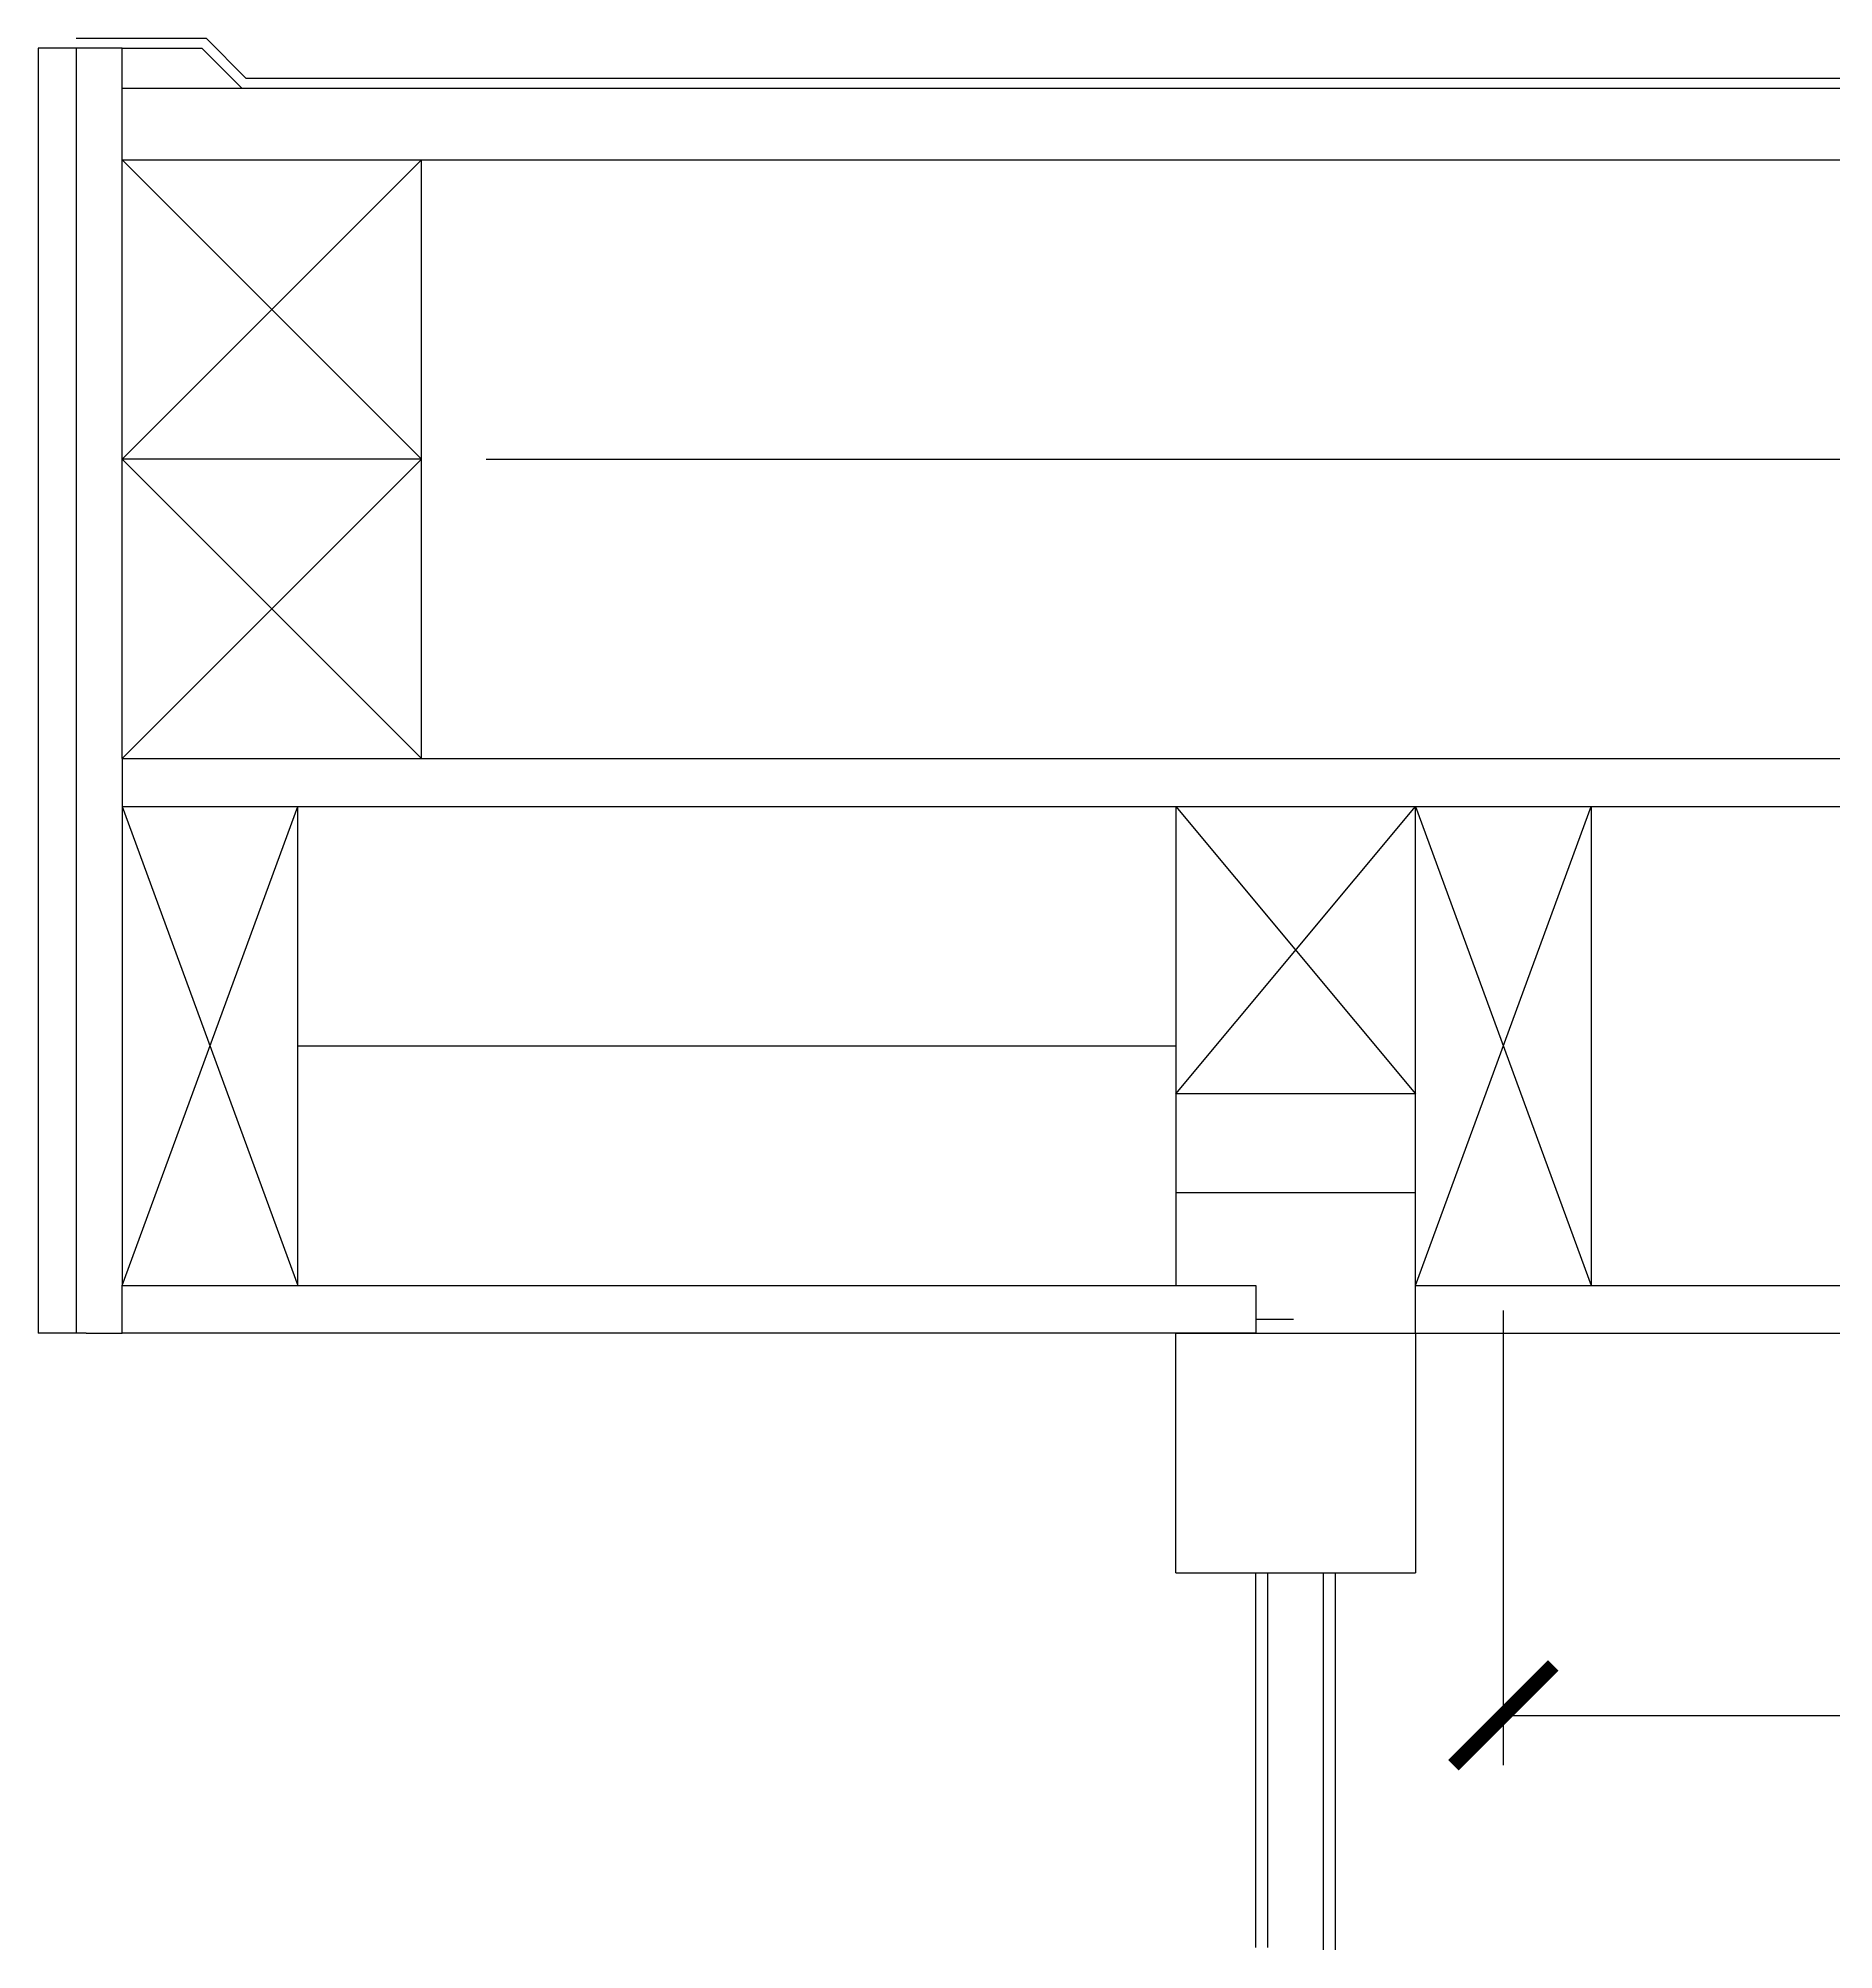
# Model space of a CAD drawing. Header units: millimetres. Extents: x -11841 to 102317, y -68819 to 40378.
# Drawn here: x 53150 to 54049, y -327 to 631 of the extents above; entities that cross this region are included whole.
import ezdxf

# ---------------------------------------------------------------- set-up
doc = ezdxf.new("R2010")
doc.units = ezdxf.units.MM
doc.styles.get("Standard").update_dxf_attribs({"font": 'Arial.ttf'})
doc.linetypes.add('BATTING', pattern='A,0.00254,-2.54,[134,ltypeshp.shx,S=2.54,R=0,X=-2.54,Y=0],-5.08,[134,ltypeshp.shx,S=2.54,R=180,X=2.54,Y=0],-2.54', length=10.16254)
doc.dimstyles.new('JRMStyle', dxfattribs={"dimtxt": 3.5, "dimasz": 2.5, "dimexe": 1.25, "dimexo": 0.625, "dimtad": 1, "dimdec": 0, "dimdsep": 46, "dimtxsty": 'Standard', "dimblk": 'ARCHTICK', "dimblk1": 'ARCHTICK', "dimblk2": 'ARCHTICK', "dimcen": 2.5, "dimadec": 0, "dimazin": 0, "dimtfac": 1, "dimtdec": 0, "dimtmove": 0, "dimatfit": 3, "dimldrblk": 'ARCHTICK', "dimfxl": 1, "dimarcsym": 0})

# ---------------------------------------------------------------- blocks, each defined once
blk = doc.blocks.new('_ArchTick')
at = {"color": 0, "linetype": 'ByBlock', "const_width": 0.15}
blk.add_lwpolyline([(-0.5, -0.5), (0.5, 0.5)], dxfattribs=at)
blk = doc.blocks.new('*D47')
at = {"color": 0, "lineweight": -2, "transparency": 16777216}
for p, q in [((53883.57428700448, -6.583313009081621), (53883.57428700448, -234.5324321208957)), ((54783.57428700448, -6.583313009081621), (54783.57428700448, -234.5324321208957)), ((53883.57428700448, -209.5324321208957), (54783.57428700448, -209.5324321208957))]:
    blk.add_line(p, q, dxfattribs=at)
at = {"layer": 'Defpoints', "color": 0, "transparency": 16777216}
for p in [(53883.57428700448, 5.916686990918379), (54783.57428700448, 5.916686990918379), (54783.57428700448, -209.5324321208957)]:
    blk.add_point(p, dxfattribs=at)
at = {"color": 0, "lineweight": -2, "transparency": 16777216, "xscale": 50, "yscale": 50, "zscale": 50, "rotation": 180}
blk.add_blockref('_ArchTick', (53883.57428700448, -209.5324321208957), dxfattribs=at)
at = {"color": 0, "lineweight": -2, "transparency": 16777216, "xscale": 50, "yscale": 50, "zscale": 50}
blk.add_blockref('_ArchTick', (54783.57428700448, -209.5324321208957), dxfattribs=at)
at = {"color": 0, "transparency": 16777216, "insert": (54333.57428700448, -161.2923229803773), "char_height": 70, "attachment_point": 5}
blk.add_mtext('450mm', dxfattribs=at)

msp = doc.modelspace()

# ---------------------------------------------------------------- hatches: boundary and pattern name
h = msp.add_hatch()
h.set_pattern_fill('INSUL', scale=20)
h.set_pattern_definition([(0, (-4070.231923153042, 2719.415491208334), (0, 190.5), []), (0, (-4070.231923153042, 2782.915491208334), (0, 190.5), [63.5, -63.5]), (0, (-4070.231923153042, 2846.415491208334), (0, 190.5), [63.5, -63.5])])
h.paths.add_polyline_path([(53839.57428700448, 101.9166869909184), (53719.57428700448, 101.9166869909184), (53719.57428700448, 5.916686990918379), (53759.57428700448, 5.916686990918379), (53759.57428700448, -18.08331300908162), (53839.57428700448, -18.08331300908162), (53839.57428700448, 1.916686990918379)])

# ---------------------------------------------------------------- linework, layer by layer
for p, q in [((53168.57428700448, 625.9166869909184), (53149.57428700449, 625.9166869909184)), ((53149.57428700448, 625.9166869909184), (53149.57428700449, -18.08331300908162)), ((53168.57428700448, 630.9166869909184), (53233.64535481635, 630.9166869909184)), ((53191.57428700449, 625.9166869909184), (53168.57428700448, 625.9166869909184)), ((53168.57428700447, 625.9166869909184), (53168.57428700448, -18.08331300908162)), ((53191.57428700448, 605.9166869909184), (53191.57428700449, 625.9166869909184)), ((53191.57428700449, 625.9166869909184), (53231.57428700449, 625.9166869909184)), ((53231.57428700449, 625.9166869909184), (53251.57428700449, 605.9166869909184)), ((53233.64535481636, 630.9166869909184), (53253.64535481635, 610.9166869909184)), ((53191.57428700448, 569.9166869909184), (53191.57428700448, 605.9166869909184)), ((53191.57428700447, 605.9166869909184), (54916.32171281381, 605.9166869909184)), ((53253.64535481634, 610.9166869909184), (54916.32171281381, 610.9166869909184)), ((53191.57428700448, 569.9166869909184), (54525.04852382257, 569.9166869909184)), ((53191.57428700447, 389.9166869909184), (53191.57428700447, 569.9166869909184)), ((53191.57428700447, 419.9166869909184), (53341.57428700447, 569.9166869909182)), ((53341.57428700447, 419.9166869909184), (53191.57428700448, 569.9166869909182)), ((53341.57428700447, 269.9166869909184), (53341.57428700447, 569.9166869909184)), ((53341.57428700447, 419.9166869909184), (53191.57428700447, 419.9166869909184)), ((53341.57428700447, 419.9166869909184), (53191.57428700447, 269.9166869909182)), ((53341.57428700447, 269.9166869909184), (53191.57428700447, 419.9166869909182)), ((53191.57428700447, 269.9166869909184), (53191.57428700447, 389.9166869909184)), ((53191.57428700447, 269.9166869909184), (54525.04852382257, 269.9166869909188)), ((53191.57428700447, 269.9166869909184), (53191.57428700448, 245.9166869909185)), ((53191.57428700448, 245.9166869909185), (54916.3217128138, 245.9166869909184)), ((53191.57428700448, 245.9166869909185), (53191.57428700448, 245.9166869909185)), ((53191.57428700448, 245.9166869909185), (53191.57428700448, 5.916686990918379)), ((53191.57428700448, 245.9166869909185), (53279.57428700448, 5.916686990918379)), ((53191.57428700448, 5.916686990918379), (53279.57428700448, 245.9166869909182)), ((53279.57428700448, 5.916686990918379), (53279.57428700448, 245.9166869909184)), ((53719.57428700448, 245.9166869909184), (53719.57428700448, 101.9166869909184)), ((53719.57428700448, 245.9166869909184), (53839.57428700448, 101.9166869909182)), ((53719.57428700448, 101.9166869909184), (53839.57428700448, 245.9166869909182)), ((53839.57428700448, 5.916686990918379), (53839.57428700448, 245.9166869909184)), ((53839.57428700448, 245.9166869909184), (53927.57428700449, 5.916686990918151)), ((53839.57428700448, 5.916686990918379), (53927.57428700449, 245.9166869909182)), ((53927.57428700449, 245.9166869909184), (53927.57428700449, 5.916686990918379)), ((53839.57428700448, 101.9166869909184), (53719.57428700448, 101.9166869909184)), ((53719.57428700448, 101.9166869909184), (53719.57428700448, 5.916686990918379)), ((53191.57428700448, -18.08331300908162), (53191.57428700448, 5.916686990918379)), ((53191.57428700448, 5.916686990918379), (53279.57428700448, 5.916686990918379)), ((53279.57428700448, 5.916686990918379), (53759.57428700448, 5.916686990918379)), ((53759.57428700448, 5.916686990918379), (53759.57428700448, -18.08331300908162)), ((53839.57428700448, -18.08331300908162), (53839.57428700448, 5.916686990917924)), ((53839.57428700448, 5.916686990918379), (54911.034573399, 5.916686990918379)), ((53839.57428700448, 5.916686990918379), (53927.57428700449, 5.916686990918379)), ((53173.57428700449, -18.08331300908162), (53149.57428700449, -18.08331300908162)), ((53173.57428700449, -18.08331300908162), (53191.57428700448, -18.08331300908162)), ((53759.57428700448, -18.08331300908162), (53191.57428700448, -18.08331300908162)), ((53719.57428700448, -138.0833130090816), (53719.57428700448, -18.08331300908162)), ((53719.57428700448, -18.08331300908162), (53839.57428700448, -18.08331300908162)), ((53839.57428700448, -18.08331300908162), (53839.57428700448, -138.0833130090816)), ((53839.57428700448, -18.08331300908162), (54930.45761554863, -18.08331300908162)), ((53719.57428700448, -138.0833130090816), (53839.57428700448, -138.0833130090816)), ((53759.57428700448, -325.9157442808121), (53759.57428700448, -138.0833130090816)), ((53765.57428700448, -325.9157442808121), (53765.57428700448, -138.0833130090816)), ((53793.57428700448, -327.0077208699279), (53793.57428700448, -138.0833130090816)), ((53799.57428700448, -327.0077208699279), (53799.57428700448, -138.0833130090816))]:
    msp.add_line(p, q)
at = {"linetype": 'BATTING', "ltscale": 0.7}
msp.add_line((53373.947509841, 419.9166869909184), (54948.69493565035, 419.9166869909184), dxfattribs=at)
at = {"linetype": 'BATTING', "ltscale": 0.55}
msp.add_line((53279.57428700448, 125.9166869909184), (53719.57428700448, 125.9166869909184), dxfattribs=at)

# ---------------------------------------------------------------- dimensions: what is measured, and where the dimension line sits
dim = msp.add_linear_dim(base=(54783.57428700448, -209.5324321208957), p1=(53883.57428700448, 5.916686990918379), p2=(54783.57428700448, 5.916686990918379), text='450mm', dimstyle='JRMStyle', override={"dimpost": 'mm'})
dim.commit()
dim.dimension.update_dxf_attribs({"geometry": '*D47', "text_midpoint": (54333.57428700448, -161.2923229803773)})

doc.saveas('drawing.dxf')
